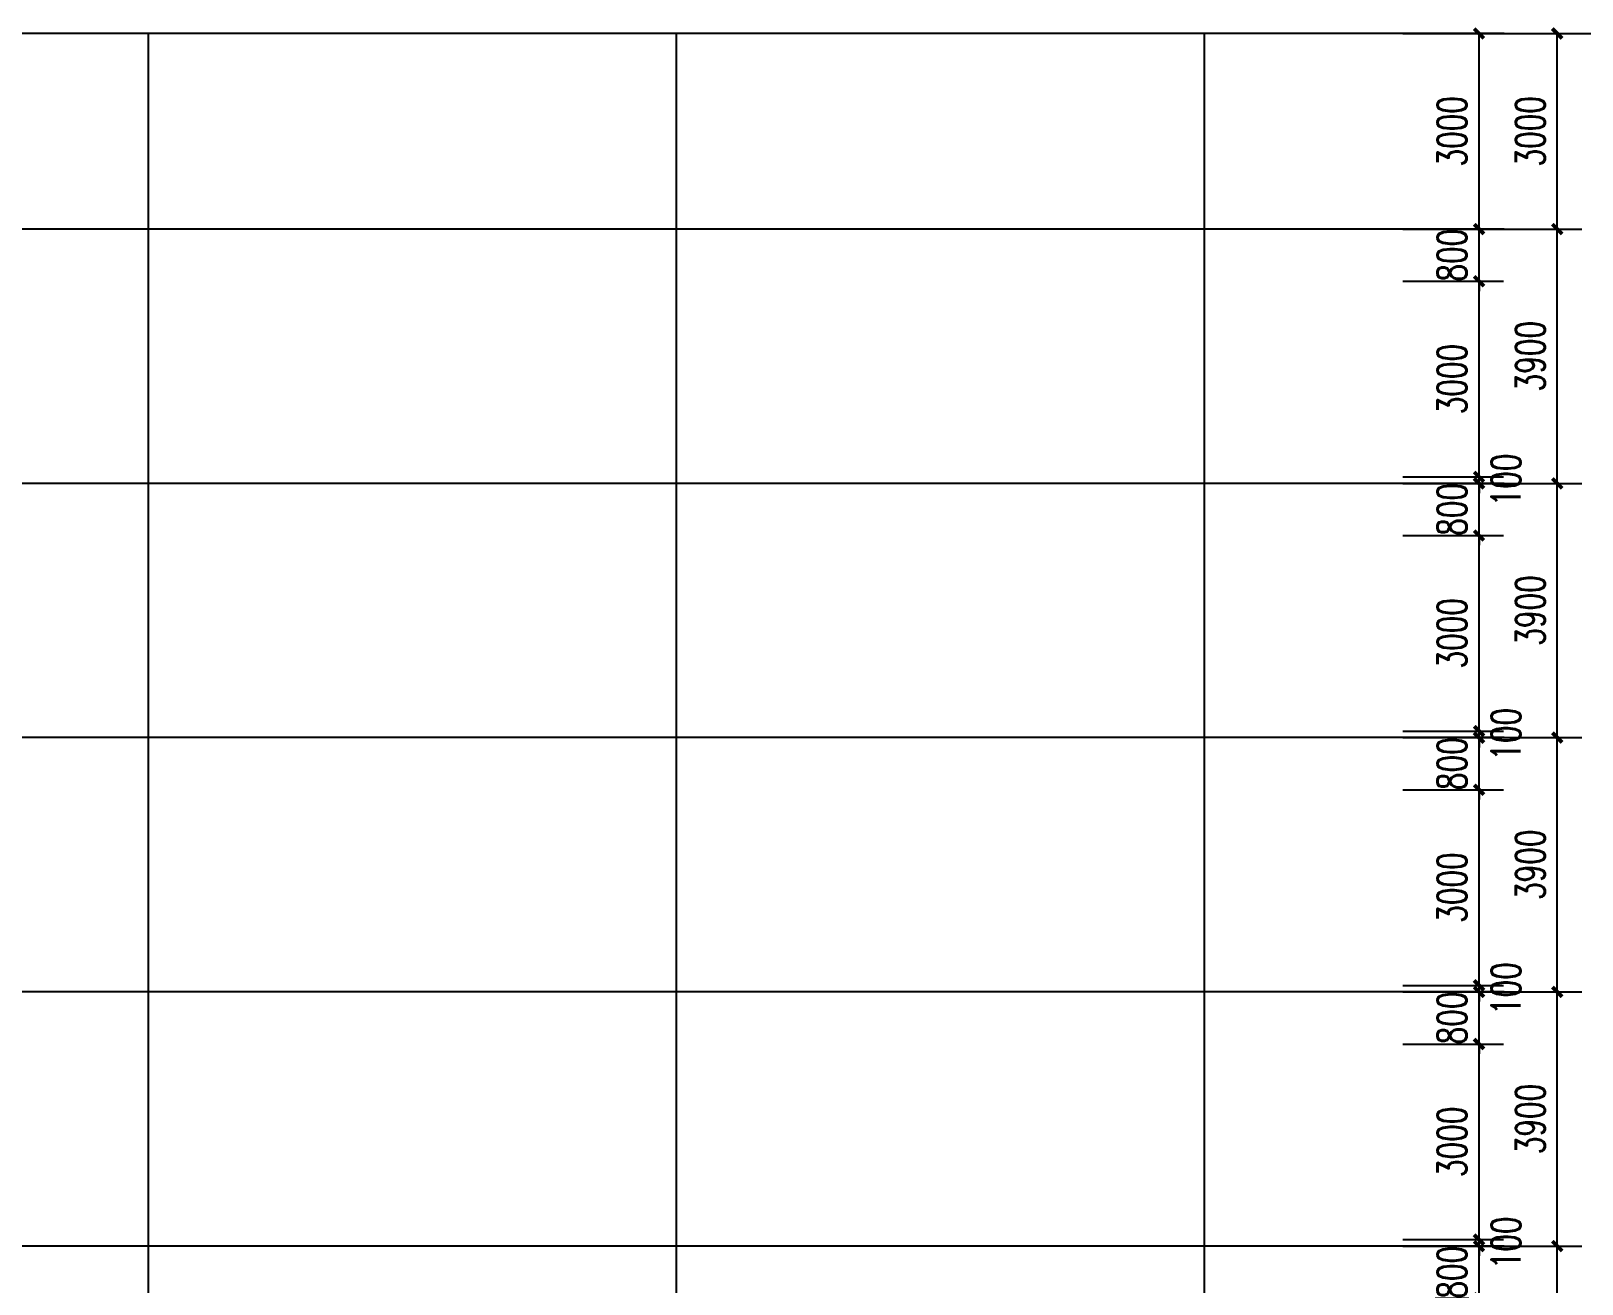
# Model space of a CAD drawing. Extents: x 1738711 to 2346805, y 1189731 to 2516152.
# Drawn here: x 2221568 to 2245363, y 1999659 to 2018877 of the extents above; entities that cross this region are included whole.
import ezdxf

# ---------------------------------------------------------------- set-up
doc = ezdxf.new("R2010")
doc.units = 0
doc.header["$LTSCALE"] = 1000
doc.header["$MEASUREMENT"] = 0
doc.layers.add('DOTE', color=1, linetype='Continuous')
doc.layers.add('PUB_DIM', color=3, linetype='Continuous')
doc.styles.add('_TCH_DIM_T3', font='SIMPLEX', dxfattribs={"width": 0.705882, "bigfont": 'GBCBIG'})
doc.dimstyles.new('_TCH_ARCH&&150', dxfattribs={"dimtxt": 446.25, "dimasz": 150, "dimexe": 375, "dimexo": 450, "dimgap": 189.375, "dimtad": 1, "dimdec": 0, "dimzin": 0, "dimdsep": 46, "dimtxsty": '_TCH_DIM_T3', "dimblk": 'ARCHTICK', "dimcen": 0.09, "dimclrt": 7, "dimazin": 2, "dimtfac": 1, "dimtdec": 0, "dimtix": 1, "dimtmove": 2, "dimatfit": 3, "dimfxl": 1, "dimtolj": 1, "dimtzin": 0, "dimarcsym": 0})

# ---------------------------------------------------------------- blocks, each defined once
blk = doc.blocks.new('_ArchTick')
at = {"color": 0, "linetype": 'ByBlock', "const_width": 0.4}
blk.add_lwpolyline([(-0.5, -0.5), (0.5, 0.5)], dxfattribs=at)
blk = doc.blocks.new('*D3135')
at = {"layer": 'Defpoints', "color": 0, "transparency": 16777216}
for p in [(2242164, 2000239), (2243784, 2000239), (2242164, 1999439)]:
    blk.add_point(p, dxfattribs=at)
at = {"layer": 'PUB_DIM', "color": 0, "lineweight": -2, "transparency": 16777216}
for p, q in [((2243784, 2000239), (2243784, 2000389)), ((2242614, 2000239), (2244159, 2000239)), ((2243784, 1999439), (2243784, 2000239)), ((2242614, 1999439), (2244159, 1999439)), ((2243784, 1999439), (2243784, 1999289))]:
    blk.add_line(p, q, dxfattribs=at)
at = {"layer": 'PUB_DIM', "color": 0, "lineweight": -2, "transparency": 16777216, "xscale": 150, "yscale": 150, "zscale": 150}
for p, rotation in [((2243784, 2000239), 270), ((2243784, 1999439), 90)]:
    blk.add_blockref('_ArchTick', p, dxfattribs=dict(at, rotation=rotation))
at = {"layer": 'PUB_DIM', "color": 7, "transparency": 16777216, "insert": (2243371, 1999839), "char_height": 446.2, "attachment_point": 5, "rotation": 90, "style": '_TCH_DIM_T3'}
blk.add_mtext('\\A1;800', dxfattribs=at)
blk = doc.blocks.new('*D3136')
at = {"layer": 'Defpoints', "color": 0, "transparency": 16777216}
for p in [(2242164, 2000339), (2243784, 2000339), (2242164, 2000239)]:
    blk.add_point(p, dxfattribs=at)
at = {"layer": 'PUB_DIM', "color": 0, "lineweight": -2, "transparency": 16777216}
for p, q in [((2242614, 2000339), (2244159, 2000339)), ((2243784, 2000339), (2243784, 2000489)), ((2243784, 2000239), (2243784, 2000339)), ((2242614, 2000239), (2244159, 2000239)), ((2243784, 2000239), (2243784, 2000089))]:
    blk.add_line(p, q, dxfattribs=at)
at = {"layer": 'PUB_DIM', "color": 0, "lineweight": -2, "transparency": 16777216, "xscale": 150, "yscale": 150, "zscale": 150}
for p, rotation in [((2243784, 2000339), 270), ((2243784, 2000239), 90)]:
    blk.add_blockref('_ArchTick', p, dxfattribs=dict(at, rotation=rotation))
at = {"layer": 'PUB_DIM', "color": 7, "transparency": 16777216, "insert": (2244196, 2000289), "char_height": 446.2, "attachment_point": 5, "rotation": 90, "style": '_TCH_DIM_T3'}
blk.add_mtext('\\A1;100', dxfattribs=at)
blk = doc.blocks.new('*D3137')
at = {"layer": 'Defpoints', "color": 0, "transparency": 16777216}
for p in [(2242164, 2003339), (2243784, 2003339), (2242164, 2000339)]:
    blk.add_point(p, dxfattribs=at)
at = {"layer": 'PUB_DIM', "color": 0, "lineweight": -2, "transparency": 16777216}
for p, q in [((2242614, 2003339), (2244159, 2003339)), ((2243784, 2000339), (2243784, 2003339)), ((2242614, 2000339), (2244159, 2000339))]:
    blk.add_line(p, q, dxfattribs=at)
at = {"layer": 'PUB_DIM', "color": 0, "lineweight": -2, "transparency": 16777216, "xscale": 150, "yscale": 150, "zscale": 150}
for p, rotation in [((2243784, 2003339), 90), ((2243784, 2000339), 270)]:
    blk.add_blockref('_ArchTick', p, dxfattribs=dict(at, rotation=rotation))
at = {"layer": 'PUB_DIM', "color": 7, "transparency": 16777216, "insert": (2243371, 2001839), "char_height": 446.2, "attachment_point": 5, "rotation": 90, "style": '_TCH_DIM_T3'}
blk.add_mtext('\\A1;3000', dxfattribs=at)
blk = doc.blocks.new('*D3138')
at = {"layer": 'Defpoints', "color": 0, "transparency": 16777216}
for p in [(2242164, 2004139), (2243784, 2004139), (2242164, 2003339)]:
    blk.add_point(p, dxfattribs=at)
at = {"layer": 'PUB_DIM', "color": 0, "lineweight": -2, "transparency": 16777216}
for p, q in [((2242614, 2004139), (2244159, 2004139)), ((2243784, 2004139), (2243784, 2004289)), ((2243784, 2003339), (2243784, 2004139)), ((2242614, 2003339), (2244159, 2003339)), ((2243784, 2003339), (2243784, 2003189))]:
    blk.add_line(p, q, dxfattribs=at)
at = {"layer": 'PUB_DIM', "color": 0, "lineweight": -2, "transparency": 16777216, "xscale": 150, "yscale": 150, "zscale": 150}
for p, rotation in [((2243784, 2004139), 270), ((2243784, 2003339), 90)]:
    blk.add_blockref('_ArchTick', p, dxfattribs=dict(at, rotation=rotation))
at = {"layer": 'PUB_DIM', "color": 7, "transparency": 16777216, "insert": (2243371, 2003739), "char_height": 446.2, "attachment_point": 5, "rotation": 90, "style": '_TCH_DIM_T3'}
blk.add_mtext('\\A1;800', dxfattribs=at)
blk = doc.blocks.new('*D3139')
at = {"layer": 'Defpoints', "color": 0, "transparency": 16777216}
for p in [(2242164, 2004239), (2242164, 2004139), (2243784, 2004239)]:
    blk.add_point(p, dxfattribs=at)
at = {"layer": 'PUB_DIM', "color": 0, "lineweight": -2, "transparency": 16777216}
for p, q in [((2243784, 2004239), (2243784, 2004389)), ((2242614, 2004239), (2244159, 2004239)), ((2242614, 2004139), (2244159, 2004139)), ((2243784, 2004139), (2243784, 2004239)), ((2243784, 2004139), (2243784, 2003989))]:
    blk.add_line(p, q, dxfattribs=at)
at = {"layer": 'PUB_DIM', "color": 0, "lineweight": -2, "transparency": 16777216, "xscale": 150, "yscale": 150, "zscale": 150}
for p, rotation in [((2243784, 2004239), 270), ((2243784, 2004139), 90)]:
    blk.add_blockref('_ArchTick', p, dxfattribs=dict(at, rotation=rotation))
at = {"layer": 'PUB_DIM', "color": 7, "transparency": 16777216, "insert": (2244196, 2004189), "char_height": 446.2, "attachment_point": 5, "rotation": 90, "style": '_TCH_DIM_T3'}
blk.add_mtext('\\A1;100', dxfattribs=at)
blk = doc.blocks.new('*D3140')
at = {"layer": 'Defpoints', "color": 0, "transparency": 16777216}
for p in [(2242164, 2007239), (2243784, 2007239), (2242164, 2004239)]:
    blk.add_point(p, dxfattribs=at)
at = {"layer": 'PUB_DIM', "color": 0, "lineweight": -2, "transparency": 16777216}
for p, q in [((2242614, 2007239), (2244159, 2007239)), ((2243784, 2004239), (2243784, 2007239)), ((2242614, 2004239), (2244159, 2004239))]:
    blk.add_line(p, q, dxfattribs=at)
at = {"layer": 'PUB_DIM', "color": 0, "lineweight": -2, "transparency": 16777216, "xscale": 150, "yscale": 150, "zscale": 150}
for p, rotation in [((2243784, 2007239), 90), ((2243784, 2004239), 270)]:
    blk.add_blockref('_ArchTick', p, dxfattribs=dict(at, rotation=rotation))
at = {"layer": 'PUB_DIM', "color": 7, "transparency": 16777216, "insert": (2243371, 2005739), "char_height": 446.2, "attachment_point": 5, "rotation": 90, "style": '_TCH_DIM_T3'}
blk.add_mtext('\\A1;3000', dxfattribs=at)
blk = doc.blocks.new('*D3141')
at = {"layer": 'Defpoints', "color": 0, "transparency": 16777216}
for p in [(2242164, 2008039), (2243784, 2008039), (2242164, 2007239)]:
    blk.add_point(p, dxfattribs=at)
at = {"layer": 'PUB_DIM', "color": 0, "lineweight": -2, "transparency": 16777216}
for p, q in [((2243784, 2008039), (2243784, 2008189)), ((2242614, 2008039), (2244159, 2008039)), ((2243784, 2007239), (2243784, 2008039)), ((2242614, 2007239), (2244159, 2007239)), ((2243784, 2007239), (2243784, 2007089))]:
    blk.add_line(p, q, dxfattribs=at)
at = {"layer": 'PUB_DIM', "color": 0, "lineweight": -2, "transparency": 16777216, "xscale": 150, "yscale": 150, "zscale": 150}
for p, rotation in [((2243784, 2008039), 270), ((2243784, 2007239), 90)]:
    blk.add_blockref('_ArchTick', p, dxfattribs=dict(at, rotation=rotation))
at = {"layer": 'PUB_DIM', "color": 7, "transparency": 16777216, "insert": (2243371, 2007639), "char_height": 446.2, "attachment_point": 5, "rotation": 90, "style": '_TCH_DIM_T3'}
blk.add_mtext('\\A1;800', dxfattribs=at)
blk = doc.blocks.new('*D3142')
at = {"layer": 'Defpoints', "color": 0, "transparency": 16777216}
for p in [(2242164, 2008139), (2243784, 2008139), (2242164, 2008039)]:
    blk.add_point(p, dxfattribs=at)
at = {"layer": 'PUB_DIM', "color": 0, "lineweight": -2, "transparency": 16777216}
for p, q in [((2242614, 2008139), (2244159, 2008139)), ((2243784, 2008139), (2243784, 2008289)), ((2243784, 2008039), (2243784, 2008139)), ((2242614, 2008039), (2244159, 2008039)), ((2243784, 2008039), (2243784, 2007889))]:
    blk.add_line(p, q, dxfattribs=at)
at = {"layer": 'PUB_DIM', "color": 0, "lineweight": -2, "transparency": 16777216, "xscale": 150, "yscale": 150, "zscale": 150}
for p, rotation in [((2243784, 2008139), 270), ((2243784, 2008039), 90)]:
    blk.add_blockref('_ArchTick', p, dxfattribs=dict(at, rotation=rotation))
at = {"layer": 'PUB_DIM', "color": 7, "transparency": 16777216, "insert": (2244196, 2008089), "char_height": 446.2, "attachment_point": 5, "rotation": 90, "style": '_TCH_DIM_T3'}
blk.add_mtext('\\A1;100', dxfattribs=at)
blk = doc.blocks.new('*D3143')
at = {"layer": 'Defpoints', "color": 0, "transparency": 16777216}
for p in [(2242164, 2011139), (2243784, 2011139), (2242164, 2008139)]:
    blk.add_point(p, dxfattribs=at)
at = {"layer": 'PUB_DIM', "color": 0, "lineweight": -2, "transparency": 16777216}
for p, q in [((2242614, 2011139), (2244159, 2011139)), ((2243784, 2008139), (2243784, 2011139)), ((2242614, 2008139), (2244159, 2008139))]:
    blk.add_line(p, q, dxfattribs=at)
at = {"layer": 'PUB_DIM', "color": 0, "lineweight": -2, "transparency": 16777216, "xscale": 150, "yscale": 150, "zscale": 150}
for p, rotation in [((2243784, 2011139), 90), ((2243784, 2008139), 270)]:
    blk.add_blockref('_ArchTick', p, dxfattribs=dict(at, rotation=rotation))
at = {"layer": 'PUB_DIM', "color": 7, "transparency": 16777216, "insert": (2243371, 2009639), "char_height": 446.2, "attachment_point": 5, "rotation": 90, "style": '_TCH_DIM_T3'}
blk.add_mtext('\\A1;3000', dxfattribs=at)
blk = doc.blocks.new('*D3144')
at = {"layer": 'Defpoints', "color": 0, "transparency": 16777216}
for p in [(2242164, 2011939), (2243784, 2011939), (2242164, 2011139)]:
    blk.add_point(p, dxfattribs=at)
at = {"layer": 'PUB_DIM', "color": 0, "lineweight": -2, "transparency": 16777216}
for p, q in [((2242614, 2011939), (2244159, 2011939)), ((2243784, 2011939), (2243784, 2012089)), ((2243784, 2011139), (2243784, 2011939)), ((2242614, 2011139), (2244159, 2011139)), ((2243784, 2011139), (2243784, 2010989))]:
    blk.add_line(p, q, dxfattribs=at)
at = {"layer": 'PUB_DIM', "color": 0, "lineweight": -2, "transparency": 16777216, "xscale": 150, "yscale": 150, "zscale": 150}
for p, rotation in [((2243784, 2011939), 270), ((2243784, 2011139), 90)]:
    blk.add_blockref('_ArchTick', p, dxfattribs=dict(at, rotation=rotation))
at = {"layer": 'PUB_DIM', "color": 7, "transparency": 16777216, "insert": (2243371, 2011539), "char_height": 446.2, "attachment_point": 5, "rotation": 90, "style": '_TCH_DIM_T3'}
blk.add_mtext('\\A1;800', dxfattribs=at)
blk = doc.blocks.new('*D3145')
at = {"layer": 'Defpoints', "color": 0, "transparency": 16777216}
for p in [(2242164, 2012039), (2242164, 2011939), (2243784, 2012039)]:
    blk.add_point(p, dxfattribs=at)
at = {"layer": 'PUB_DIM', "color": 0, "lineweight": -2, "transparency": 16777216}
for p, q in [((2243784, 2012039), (2243784, 2012189)), ((2242614, 2012039), (2244159, 2012039)), ((2242614, 2011939), (2244159, 2011939)), ((2243784, 2011939), (2243784, 2012039)), ((2243784, 2011939), (2243784, 2011789))]:
    blk.add_line(p, q, dxfattribs=at)
at = {"layer": 'PUB_DIM', "color": 0, "lineweight": -2, "transparency": 16777216, "xscale": 150, "yscale": 150, "zscale": 150}
for p, rotation in [((2243784, 2012039), 270), ((2243784, 2011939), 90)]:
    blk.add_blockref('_ArchTick', p, dxfattribs=dict(at, rotation=rotation))
at = {"layer": 'PUB_DIM', "color": 7, "transparency": 16777216, "insert": (2244196, 2011989), "char_height": 446.2, "attachment_point": 5, "rotation": 90, "style": '_TCH_DIM_T3'}
blk.add_mtext('\\A1;100', dxfattribs=at)
blk = doc.blocks.new('*D3146')
at = {"layer": 'Defpoints', "color": 0, "transparency": 16777216}
for p in [(2242164, 2015039), (2243784, 2015039), (2242164, 2012039)]:
    blk.add_point(p, dxfattribs=at)
at = {"layer": 'PUB_DIM', "color": 0, "lineweight": -2, "transparency": 16777216}
for p, q in [((2242614, 2015039), (2244159, 2015039)), ((2243784, 2012039), (2243784, 2015039)), ((2242614, 2012039), (2244159, 2012039))]:
    blk.add_line(p, q, dxfattribs=at)
at = {"layer": 'PUB_DIM', "color": 0, "lineweight": -2, "transparency": 16777216, "xscale": 150, "yscale": 150, "zscale": 150}
for p, rotation in [((2243784, 2015039), 90), ((2243784, 2012039), 270)]:
    blk.add_blockref('_ArchTick', p, dxfattribs=dict(at, rotation=rotation))
at = {"layer": 'PUB_DIM', "color": 7, "transparency": 16777216, "insert": (2243371, 2013539), "char_height": 446.2, "attachment_point": 5, "rotation": 90, "style": '_TCH_DIM_T3'}
blk.add_mtext('\\A1;3000', dxfattribs=at)
blk = doc.blocks.new('*D3147')
at = {"layer": 'Defpoints', "color": 0, "transparency": 16777216}
for p in [(2242164, 2015839), (2243784, 2015839), (2242164, 2015039)]:
    blk.add_point(p, dxfattribs=at)
at = {"layer": 'PUB_DIM', "color": 0, "lineweight": -2, "transparency": 16777216}
for p, q in [((2243784, 2015839), (2243784, 2015989)), ((2242614, 2015839), (2244159, 2015839)), ((2243784, 2015039), (2243784, 2015839)), ((2242614, 2015039), (2244159, 2015039)), ((2243784, 2015039), (2243784, 2014889))]:
    blk.add_line(p, q, dxfattribs=at)
at = {"layer": 'PUB_DIM', "color": 0, "lineweight": -2, "transparency": 16777216, "xscale": 150, "yscale": 150, "zscale": 150}
for p, rotation in [((2243784, 2015839), 270), ((2243784, 2015039), 90)]:
    blk.add_blockref('_ArchTick', p, dxfattribs=dict(at, rotation=rotation))
at = {"layer": 'PUB_DIM', "color": 7, "transparency": 16777216, "insert": (2243371, 2015439), "char_height": 446.2, "attachment_point": 5, "rotation": 90, "style": '_TCH_DIM_T3'}
blk.add_mtext('\\A1;800', dxfattribs=at)
blk = doc.blocks.new('*D3148')
at = {"layer": 'Defpoints', "color": 0, "transparency": 16777216}
for p in [(2242164, 2018839), (2243784, 2018839), (2242164, 2015839)]:
    blk.add_point(p, dxfattribs=at)
at = {"layer": 'PUB_DIM', "color": 0, "lineweight": -2, "transparency": 16777216}
for p, q in [((2242614, 2018839), (2244159, 2018839)), ((2243784, 2015839), (2243784, 2018839)), ((2242614, 2015839), (2244159, 2015839))]:
    blk.add_line(p, q, dxfattribs=at)
at = {"layer": 'PUB_DIM', "color": 0, "lineweight": -2, "transparency": 16777216, "xscale": 150, "yscale": 150, "zscale": 150}
for p, rotation in [((2243784, 2018839), 90), ((2243784, 2015839), 270)]:
    blk.add_blockref('_ArchTick', p, dxfattribs=dict(at, rotation=rotation))
at = {"layer": 'PUB_DIM', "color": 7, "transparency": 16777216, "insert": (2243371, 2017339), "char_height": 446.2, "attachment_point": 5, "rotation": 90, "style": '_TCH_DIM_T3'}
blk.add_mtext('\\A1;3000', dxfattribs=at)
blk = doc.blocks.new('*D3532')
at = {"layer": 'Defpoints', "color": 0, "transparency": 16777216}
for p in [(2243364, 2000239), (2244984, 2000239), (2243364, 1996339)]:
    blk.add_point(p, dxfattribs=at)
at = {"layer": 'PUB_DIM', "color": 0, "lineweight": -2, "transparency": 16777216}
for p, q in [((2243814, 2000239), (2245359, 2000239)), ((2244984, 1996339), (2244984, 2000239)), ((2243814, 1996339), (2245359, 1996339))]:
    blk.add_line(p, q, dxfattribs=at)
at = {"layer": 'PUB_DIM', "color": 0, "lineweight": -2, "transparency": 16777216, "xscale": 150, "yscale": 150, "zscale": 150}
for p, rotation in [((2244984, 2000239), 90), ((2244984, 1996339), 270)]:
    blk.add_blockref('_ArchTick', p, dxfattribs=dict(at, rotation=rotation))
at = {"layer": 'PUB_DIM', "color": 7, "transparency": 16777216, "insert": (2244571, 1998289), "char_height": 446.2, "attachment_point": 5, "rotation": 90, "style": '_TCH_DIM_T3'}
blk.add_mtext('\\A1;3900', dxfattribs=at)
blk = doc.blocks.new('*D3533')
at = {"layer": 'Defpoints', "color": 0, "transparency": 16777216}
for p in [(2243364, 2004139), (2244984, 2004139), (2243364, 2000239)]:
    blk.add_point(p, dxfattribs=at)
at = {"layer": 'PUB_DIM', "color": 0, "lineweight": -2, "transparency": 16777216}
for p, q in [((2243814, 2004139), (2245359, 2004139)), ((2244984, 2000239), (2244984, 2004139)), ((2243814, 2000239), (2245359, 2000239))]:
    blk.add_line(p, q, dxfattribs=at)
at = {"layer": 'PUB_DIM', "color": 0, "lineweight": -2, "transparency": 16777216, "xscale": 150, "yscale": 150, "zscale": 150}
for p, rotation in [((2244984, 2004139), 90), ((2244984, 2000239), 270)]:
    blk.add_blockref('_ArchTick', p, dxfattribs=dict(at, rotation=rotation))
at = {"layer": 'PUB_DIM', "color": 7, "transparency": 16777216, "insert": (2244571, 2002189), "char_height": 446.2, "attachment_point": 5, "rotation": 90, "style": '_TCH_DIM_T3'}
blk.add_mtext('\\A1;3900', dxfattribs=at)
blk = doc.blocks.new('*D3534')
at = {"layer": 'Defpoints', "color": 0, "transparency": 16777216}
for p in [(2243364, 2008039), (2244984, 2008039), (2243364, 2004139)]:
    blk.add_point(p, dxfattribs=at)
at = {"layer": 'PUB_DIM', "color": 0, "lineweight": -2, "transparency": 16777216}
for p, q in [((2243814, 2008039), (2245359, 2008039)), ((2244984, 2004139), (2244984, 2008039)), ((2243814, 2004139), (2245359, 2004139))]:
    blk.add_line(p, q, dxfattribs=at)
at = {"layer": 'PUB_DIM', "color": 0, "lineweight": -2, "transparency": 16777216, "xscale": 150, "yscale": 150, "zscale": 150}
for p, rotation in [((2244984, 2008039), 90), ((2244984, 2004139), 270)]:
    blk.add_blockref('_ArchTick', p, dxfattribs=dict(at, rotation=rotation))
at = {"layer": 'PUB_DIM', "color": 7, "transparency": 16777216, "insert": (2244571, 2006089), "char_height": 446.2, "attachment_point": 5, "rotation": 90, "style": '_TCH_DIM_T3'}
blk.add_mtext('\\A1;3900', dxfattribs=at)
blk = doc.blocks.new('*D3535')
at = {"layer": 'Defpoints', "color": 0, "transparency": 16777216}
for p in [(2243364, 2011939), (2244984, 2011939), (2243364, 2008039)]:
    blk.add_point(p, dxfattribs=at)
at = {"layer": 'PUB_DIM', "color": 0, "lineweight": -2, "transparency": 16777216}
for p, q in [((2243814, 2011939), (2245359, 2011939)), ((2244984, 2008039), (2244984, 2011939)), ((2243814, 2008039), (2245359, 2008039))]:
    blk.add_line(p, q, dxfattribs=at)
at = {"layer": 'PUB_DIM', "color": 0, "lineweight": -2, "transparency": 16777216, "xscale": 150, "yscale": 150, "zscale": 150}
for p, rotation in [((2244984, 2011939), 90), ((2244984, 2008039), 270)]:
    blk.add_blockref('_ArchTick', p, dxfattribs=dict(at, rotation=rotation))
at = {"layer": 'PUB_DIM', "color": 7, "transparency": 16777216, "insert": (2244571, 2009989), "char_height": 446.2, "attachment_point": 5, "rotation": 90, "style": '_TCH_DIM_T3'}
blk.add_mtext('\\A1;3900', dxfattribs=at)
blk = doc.blocks.new('*D3536')
at = {"layer": 'Defpoints', "color": 0, "transparency": 16777216}
for p in [(2243364, 2015839), (2244984, 2015839), (2243364, 2011939)]:
    blk.add_point(p, dxfattribs=at)
at = {"layer": 'PUB_DIM', "color": 0, "lineweight": -2, "transparency": 16777216}
for p, q in [((2243814, 2015839), (2245359, 2015839)), ((2244984, 2011939), (2244984, 2015839)), ((2243814, 2011939), (2245359, 2011939))]:
    blk.add_line(p, q, dxfattribs=at)
at = {"layer": 'PUB_DIM', "color": 0, "lineweight": -2, "transparency": 16777216, "xscale": 150, "yscale": 150, "zscale": 150}
for p, rotation in [((2244984, 2015839), 90), ((2244984, 2011939), 270)]:
    blk.add_blockref('_ArchTick', p, dxfattribs=dict(at, rotation=rotation))
at = {"layer": 'PUB_DIM', "color": 7, "transparency": 16777216, "insert": (2244571, 2013889), "char_height": 446.2, "attachment_point": 5, "rotation": 90, "style": '_TCH_DIM_T3'}
blk.add_mtext('\\A1;3900', dxfattribs=at)
blk = doc.blocks.new('*D3537')
at = {"layer": 'Defpoints', "color": 0, "transparency": 16777216}
for p in [(2243364, 2018839), (2244984, 2018839), (2243364, 2015839)]:
    blk.add_point(p, dxfattribs=at)
at = {"layer": 'PUB_DIM', "color": 0, "lineweight": -2, "transparency": 16777216}
for p, q in [((2243814, 2018839), (2245359, 2018839)), ((2244984, 2015839), (2244984, 2018839)), ((2243814, 2015839), (2245359, 2015839))]:
    blk.add_line(p, q, dxfattribs=at)
at = {"layer": 'PUB_DIM', "color": 0, "lineweight": -2, "transparency": 16777216, "xscale": 150, "yscale": 150, "zscale": 150}
for p, rotation in [((2244984, 2018839), 90), ((2244984, 2015839), 270)]:
    blk.add_blockref('_ArchTick', p, dxfattribs=dict(at, rotation=rotation))
at = {"layer": 'PUB_DIM', "color": 7, "transparency": 16777216, "insert": (2244571, 2017339), "char_height": 446.2, "attachment_point": 5, "rotation": 90, "style": '_TCH_DIM_T3'}
blk.add_mtext('\\A1;3000', dxfattribs=at)
blk = doc.blocks.new('*D3538')
at = {"layer": 'Defpoints', "color": 0, "transparency": 16777216}
for p in [(2242164, 2018839), (2246184, 2018839), (2242164, 1970539)]:
    blk.add_point(p, dxfattribs=at)
at = {"layer": 'PUB_DIM', "color": 0, "lineweight": -2, "transparency": 16777216}
for p, q in [((2242614, 2018839), (2246559, 2018839)), ((2246184, 1970539), (2246184, 2018839)), ((2242614, 1970539), (2246559, 1970539))]:
    blk.add_line(p, q, dxfattribs=at)
at = {"layer": 'PUB_DIM', "color": 0, "lineweight": -2, "transparency": 16777216, "xscale": 150, "yscale": 150, "zscale": 150}
for p, rotation in [((2246184, 2018839), 90), ((2246184, 1970539), 270)]:
    blk.add_blockref('_ArchTick', p, dxfattribs=dict(at, rotation=rotation))
at = {"layer": 'PUB_DIM', "color": 7, "transparency": 16777216, "insert": (2245771, 1994689), "char_height": 446.2, "attachment_point": 5, "rotation": 90, "style": '_TCH_DIM_T3'}
blk.add_mtext('\\A1;48300', dxfattribs=at)

msp = doc.modelspace()

# ---------------------------------------------------------------- linework, layer by layer
at = {"layer": 'DOTE'}
for p, q in [((2244168, 2018839.1), (2158035.7, 2018839.1)), ((2223372.3, 1968178.7), (2223372.3, 2018839.1)), ((2231472.3, 1968178.7), (2231472.3, 2018839.1)), ((2239572.3, 1968178.7), (2239572.3, 2018839.1)), ((2244168, 2015839.1), (2158035.7, 2015839.1)), ((2244168, 2011939.1), (2158035.7, 2011939.1)), ((2244168, 2008039.1), (2158035.7, 2008039.1)), ((2244168, 2004139.1), (2158035.7, 2004139.1)), ((2244168, 2000239.1), (2158035.7, 2000239.1))]:
    msp.add_line(p, q, dxfattribs=at)

# ---------------------------------------------------------------- dimensions: what is measured, and where the dimension line sits
at = {"layer": 'PUB_DIM'}
for p1, p2, distance, picture, middle in [((2242164.4, 2015839.1), (2242164.4, 2018839.1), -1619.1, '*D3148', (2243371, 2017339.1)), ((2242164.4, 1970539.1), (2242164.4, 2018839.1), -4019.1, '*D3538', (2245771, 1994689.1)), ((2243364.4, 2015839.1), (2243364.4, 2018839.1), -1619.1, '*D3537', (2244571, 2017339.1)), ((2242164.4, 2015039.1), (2242164.4, 2015839.1), -1619.1, '*D3147', (2243371, 2015439.1)), ((2243364.4, 2011939.1), (2243364.4, 2015839.1), -1619.1, '*D3536', (2244571, 2013889.1)), ((2242164.4, 2012039.1), (2242164.4, 2015039.1), -1619.1, '*D3146', (2243371, 2013539.1)), ((2242164.4, 2011139.1), (2242164.4, 2011939.1), -1619.1, '*D3144', (2243371, 2011539.1)), ((2243364.4, 2008039.1), (2243364.4, 2011939.1), -1619.1, '*D3535', (2244571, 2009989.1)), ((2242164.4, 2008139.1), (2242164.4, 2011139.1), -1619.1, '*D3143', (2243371, 2009639.1)), ((2242164.4, 2007239.1), (2242164.4, 2008039.1), -1619.1, '*D3141', (2243371, 2007639.1)), ((2243364.4, 2004139.1), (2243364.4, 2008039.1), -1619.1, '*D3534', (2244571, 2006089.1)), ((2242164.4, 2004239.1), (2242164.4, 2007239.1), -1619.1, '*D3140', (2243371, 2005739.1)), ((2242164.4, 2003339.1), (2242164.4, 2004139.1), -1619.1, '*D3138', (2243371, 2003739.1)), ((2243364.4, 2000239.1), (2243364.4, 2004139.1), -1619.1, '*D3533', (2244571, 2002189.1)), ((2242164.4, 2000339.1), (2242164.4, 2003339.1), -1619.1, '*D3137', (2243371, 2001839.1)), ((2242164.4, 1999439.1), (2242164.4, 2000239.1), -1619.1, '*D3135', (2243371, 1999839.1)), ((2243364.4, 1996339.1), (2243364.4, 2000239.1), -1619.1, '*D3532', (2244571, 1998289.1))]:
    dim = msp.add_aligned_dim(p1=p1, p2=p2, distance=distance, dimstyle='_TCH_ARCH&&150', dxfattribs=at)
    dim.commit()
    dim.dimension.update_dxf_attribs({"geometry": picture, "text_midpoint": middle})
for base, p1, p2, picture, middle in [((2243783.5, 2012039.1), (2242164.4, 2011939.1), (2242164.4, 2012039.1), '*D3145', (2244196, 2011989.1)), ((2243783.5, 2008139.1), (2242164.4, 2008039.1), (2242164.4, 2008139.1), '*D3142', (2244196, 2008089.1)), ((2243783.5, 2004239.1), (2242164.4, 2004139.1), (2242164.4, 2004239.1), '*D3139', (2244196, 2004189.1)), ((2243783.5, 2000339.1), (2242164.4, 2000239.1), (2242164.4, 2000339.1), '*D3136', (2244196, 2000289.1))]:
    dim = msp.add_linear_dim(base=base, p1=p1, p2=p2, angle=90, dimstyle='_TCH_ARCH&&150', dxfattribs=at)
    dim.commit()
    dim.dimension.update_dxf_attribs({"geometry": picture, "text_midpoint": middle, "dimtype": 129})

doc.saveas('drawing.dxf')
